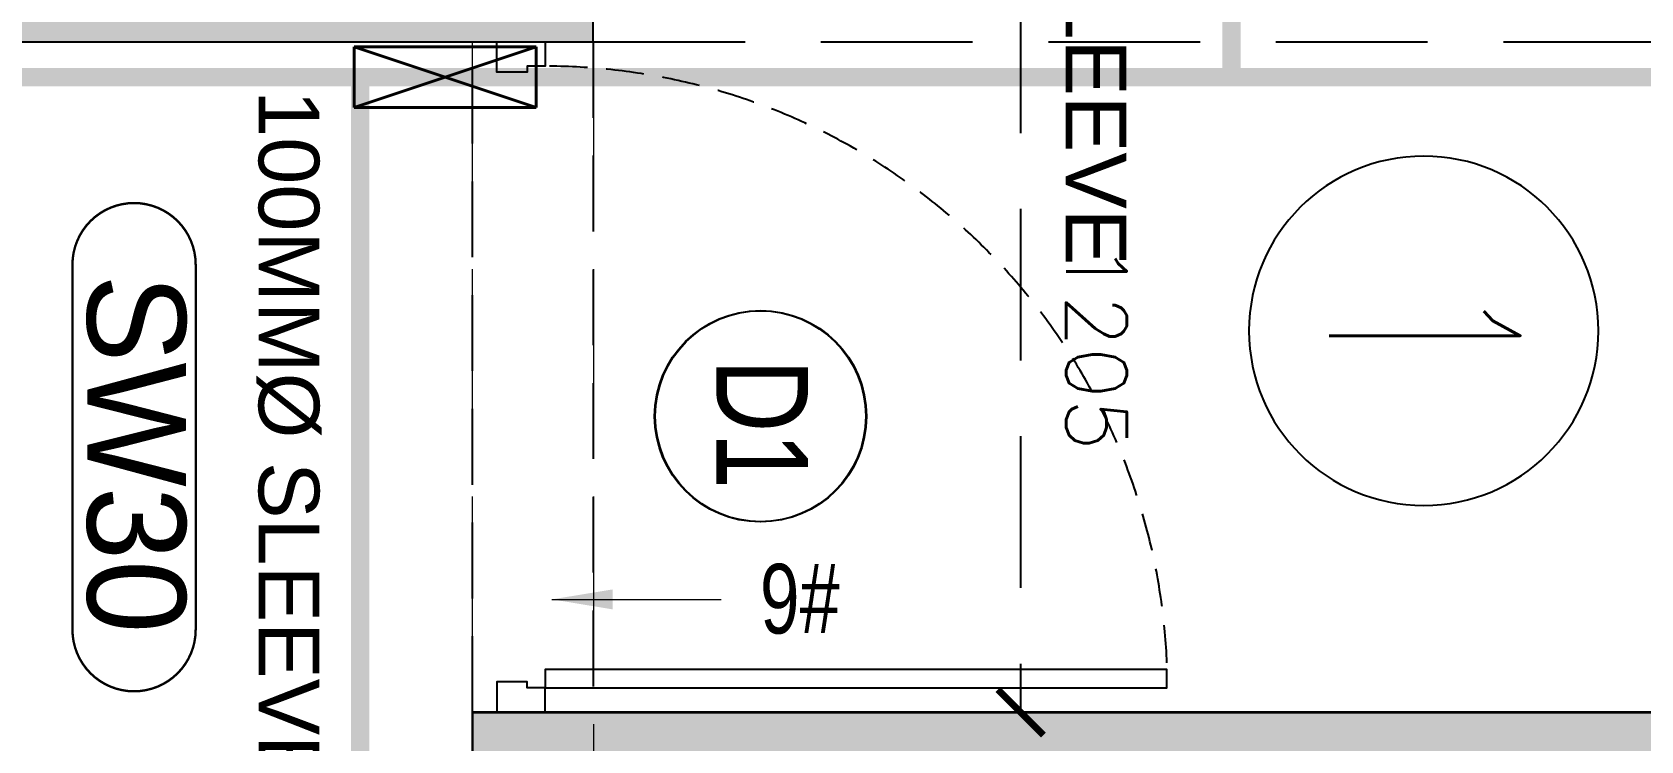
# Model space of a CAD drawing. Header units: millimetres. Extents: x -414464 to 1686, y -90036 to 108605.
# Drawn here: x -104666 to -102014, y -66017 to -64849 of the extents above; entities that cross this region are included whole.
import ezdxf
from ezdxf.enums import TextEntityAlignment as Align

# ---------------------------------------------------------------- set-up
doc = ezdxf.new("R2010")
doc.units = ezdxf.units.MM
doc.header["$LTSCALE"] = 1000
doc.header["$MEASUREMENT"] = 0
for name, pattern in [('$1$AUDIT_D_120904163729-0', [0]), ('$36$HIDDEN', [0.375, 0.25, -0.125]), ('2BHK-A - BACK$1$AUDIT_D_120904163729-0', [0]), ('2BHK-A - BACK$1$HIDDEN', [0.375, 0.25, -0.125]), ('AUDIT_D_120904163729-0', [0]), ('T8(T9 IS SIMILAR) - DIMENSION & TEXTING$1$( Hidden )', [0.375, 0.25, -0.125]), ('T8(T9 IS SIMILAR) - DIMENSION & TEXTING$1$AUDIT_D_120904163729-0', [0]), ('T8(T9 IS SIMILAR) - DIMENSION & TEXTING$1$CENTER2', [1.125, 0.75, -0.125, 0.125, -0.125]), ('T8(T9 IS SIMILAR) - DIMENSION & TEXTING$1$HIDDEN', [0.375, 0.25, -0.125]), ('T8(T9 IS SIMILAR)$1$$0$HIDDEN', [0.375, 0.25, -0.125]), ('T8(T9 IS SIMILAR)$1$HIDDEN', [0.375, 0.25, -0.125])]:
    doc.linetypes.add(name, pattern=pattern)
doc.layers.get('0').update_dxf_attribs({"linetype": 'AUDIT_D_120904163729-0'})
for name, color, linetype in [('$0$A-HATCH -160', 251, '$1$AUDIT_D_120904163729-0'), ('$21$A-DIMENSIONS', 2, '$36$HIDDEN'), ('2BHK-A - BACK$1$A-DOOR-FULL', 2, 'Continuous'), ('2BHK-A - BACK$1$A-HATCH -160', 251, '2BHK-A - BACK$1$AUDIT_D_120904163729-0'), ('2BHK-A - BACK$1$a-window-no', 125, 'Continuous'), ('2BHK-A - BACK$1$CUT-OUT', 49, 'Continuous'), ('a-rcc', 3, 'Continuous'), ('T8 - TYPICAL FLOOR CORE$1$A-FLAT NOS.', 7, 'Continuous'), ('T8 - TYPICAL FLOOR CORE$1$A-RSP DOOR NO', 4, 'Continuous'), ('T8(T9 IS SIMILAR) - DIMENSION & TEXTING$1$A-DIMENSIONS', 2, 'T8(T9 IS SIMILAR) - DIMENSION & TEXTING$1$HIDDEN'), ('T8(T9 IS SIMILAR) - DIMENSION & TEXTING$1$A-FIRE FIGHTING', 7, 'T8(T9 IS SIMILAR) - DIMENSION & TEXTING$1$AUDIT_D_120904163729-0'), ('T8(T9 IS SIMILAR) - DIMENSION & TEXTING$1$a-window-no', 125, 'Continuous'), ('T8(T9 IS SIMILAR)$1$$6$a-beam 2', 50, 'Continuous'), ('T8(T9 IS SIMILAR)$1$S-BEAM', 20, 'T8(T9 IS SIMILAR)$1$$0$HIDDEN'), ('T8_REFUGE COLUMNS$1$A-RCC COLS', 3, 'Continuous'), ('T8_TYPICAL COLUMNS$1$A-RCC COLS', 3, 'Continuous')]:
    doc.layers.add(name, color=color, linetype=linetype)
for name, color, linetype, lineweight in [('2BHK-A - BACK$1$A-WALL- 160', 6, 'Continuous', 30), ('T8(T9 IS SIMILAR) - DIMENSION & TEXTING$1$R0-18-10-2014-T1-1st Podium Floor Plan$0$Text', 2, 'Continuous', 0), ('T8(T9 IS SIMILAR) - DIMENSION & TEXTING$1$U-IPD-WS-FIRE', 1, 'Continuous', 40), ('T8(T9 IS SIMILAR) - DIMENSION & TEXTING$1$U-IPD-WS-TEXT', 7, 'Continuous', 0), ('T8(T9 IS SIMILAR)$1$D&W', 8, 'Continuous', 25), ('T8(T9 IS SIMILAR)$1$SCPL BEAM', 191, 'T8(T9 IS SIMILAR)$1$$0$HIDDEN', 13), ('T8_REFUGE COLUMNS$1$A-COLUMN NO size reduce', 81, 'Continuous', 25)]:
    doc.layers.add(name, color=color, linetype=linetype, lineweight=lineweight)
doc.layers.add('T8(T9 IS SIMILAR) - DIMENSION & TEXTING$1$U-IPD-SP-SLEV-100', color=7, linetype='T8(T9 IS SIMILAR) - DIMENSION & TEXTING$1$CENTER2', lineweight=40, true_color=0xdc3709)
doc.layers.add('T8_REFUGE COLUMNS$1$COL-HATCH', color=7, linetype='Continuous', lineweight=25, true_color=0xa3a3a3)
doc.styles.add('2BHK-A - BACK$1$LODHA STANDERD', font='sanss___.ttf')
doc.styles.add('T8 - TYPICAL FLOOR CORE$1$DIM150', font='SIMPLEX.shx', dxfattribs={"width": 0.6})
doc.styles.add('T8(T9 IS SIMILAR) - DIMENSION & TEXTING$1$arial', font='sanss___.ttf')
doc.styles.add('T8(T9 IS SIMILAR) - DIMENSION & TEXTING$1$ARIAL ARROW', font='swisscl.ttf')
doc.styles.add('T8(T9 IS SIMILAR) - DIMENSION & TEXTING$1$LODHA STANDERD', font='sanss___.ttf')
doc.styles.add('T8(T9 IS SIMILAR) - DIMENSION & TEXTING$1$Romans 1', font='romans.shx', dxfattribs={"height": 100})
doc.styles.add('T8(T9 IS SIMILAR) - DIMENSION & TEXTING$1$Tahoma', font='tahoma.ttf')
doc.styles.add('T8_REFUGE COLUMNS$1$STANDARD', font='GOTHIC.TTF')
doc.dimstyles.new('T8(T9 IS SIMILAR) - DIMENSION & TEXTING$1$ALPINE S', dxfattribs={"dimscale": 0, "dimtxt": 100, "dimasz": 75, "dimexe": 0, "dimexo": 0, "dimgap": 75, "dimtad": 1, "dimdec": 0, "dimzin": 0, "dimdsep": 46, "dimtxsty": 'T8(T9 IS SIMILAR) - DIMENSION & TEXTING$1$Romans 1', "dimblk": 'T8(T9 IS SIMILAR) - DIMENSION & TEXTING$1$_ArchTick', "dimcen": 0.09, "dimclrd": 256, "dimclre": 256, "dimclrt": 7, "dimadec": 0, "dimazin": 0, "dimtfac": 1, "dimtdec": 0, "dimtofl": 0, "dimtmove": 1, "dimatfit": 0, "dimldrblk": 'T8(T9 IS SIMILAR) - DIMENSION & TEXTING$1$_Open90', "dimfxl": 1, "dimtolj": 1, "dimtzin": 0, "dimarcsym": 0})
doc.dimstyles.new('T8(T9 IS SIMILAR) - DIMENSION & TEXTING$1$SAMATA STD', dxfattribs={"dimtxt": 100, "dimasz": 50, "dimexe": 50, "dimexo": 50, "dimgap": 10, "dimtad": 0, "dimdec": 0, "dimrnd": 5, "dimzin": 0, "dimdsep": 46, "dimtxsty": 'T8(T9 IS SIMILAR) - DIMENSION & TEXTING$1$Tahoma', "dimblk": 'T8(T9 IS SIMILAR) - DIMENSION & TEXTING$1$_Origin2', "dimcen": -50, "dimdle": 50, "dimclrd": 7, "dimclre": 7, "dimclrt": 7, "dimadec": 0, "dimazin": 0, "dimtfac": 1, "dimtdec": 0, "dimtmove": 1, "dimatfit": 3, "dimfxl": 150, "dimtfill": 1, "dimtolj": 1, "dimtzin": 0, "dimlwd": -1, "dimlwe": -1, "dimarcsym": 0})

# ---------------------------------------------------------------- blocks, each defined once
blk = doc.blocks.new('T8_REFUGE COLUMNS')
at = {"layer": 'T8_REFUGE COLUMNS$1$COL-HATCH', "linetype": 'ByBlock'}
h = blk.add_hatch(color=256, dxfattribs=at)
h.dxf.hatch_style = 1
h.paths.add_polyline_path([(1200042.1, -5713849.9), (1200042.1, -5710549.9), (1205092.1, -5710549.9), (1205092.1, -5712999.9), (1204842.1, -5712999.9), (1204842, -5710799.9), (1200292.1, -5710799.9), (1200292.1, -5713849.9)])
at = {"layer": 'T8_REFUGE COLUMNS$1$A-COLUMN NO size reduce', "linetype": 'ByBlock', "const_width": 3.9}
blk.add_lwpolyline([(1205459.3, -5711408.3, -1), (1205459.3, -5711205.1), (1206061.2, -5711205.1, -1), (1206061.2, -5711408.3)], format="xyb", close=True, dxfattribs=at)
at = {"layer": 'T8_REFUGE COLUMNS$1$A-RCC COLS', "linetype": 'ByBlock'}
blk.add_lwpolyline([(1204842.1, -5712999.9), (1205092.1, -5712999.9), (1205092.1, -5710549.9), (1204842.1, -5710549.9)], close=True, dxfattribs=at)
at = {"layer": 'T8_REFUGE COLUMNS$1$A-COLUMN NO size reduce', "linetype": 'ByBlock', "insert": (1205475.5, -5711221.3), "char_height": 162.5, "attachment_point": 1, "style": 'T8_REFUGE COLUMNS$1$STANDARD'}
blk.add_mtext_dynamic_manual_height_columns('SW30', width=444.685, gutter_width=500, heights=[0], dxfattribs=at)
blk = doc.blocks.new('T8_TYPICAL COLUMNS')
at = {"layer": 'T8_TYPICAL COLUMNS$1$A-RCC COLS', "linetype": 'ByBlock'}
blk.add_blockref('T8_REFUGE COLUMNS', (0, 0), dxfattribs=at)
blk = doc.blocks.new('*U2932')
for points in [[(-40, 0), (0, 0), (0, 30), (10, 30), (10, 80), (-40, 80)], [(1065, 0), (1025, 0), (1025, 30), (1015, 30), (1015, 80), (1065, 80)], [(0, 0), (0, -1025), (30, -1025), (30, 0)]]:
    blk.add_lwpolyline(points, close=True)
at = {"color": 0, "linetype": 'ByBlock', "ltscale": 0.25}
blk.add_arc((-1.5, 0.6), 1026.5, 272.373, 359.9653, dxfattribs=at)
blk = doc.blocks.new('2BHK-A - BACK$1$WINDOW TAG')
at = {"layer": '2BHK-A - BACK$1$a-window-no'}
blk.add_circle((0, 0), 174.1, dxfattribs=at)
at = {"layer": '2BHK-A - BACK$1$a-window-no', "style": '2BHK-A - BACK$1$LODHA STANDERD'}
blk.add_attdef('WINDOW', text='', height=150, dxfattribs=at).set_placement((11.3, 2.8), align=Align.MIDDLE_CENTER)
blk = doc.blocks.new('2BHK-A - BACK')
at = {"layer": '2BHK-A - BACK$1$A-HATCH -160', "linetype": 'ByBlock'}
h = blk.add_hatch(dxfattribs=at)
h.set_pattern_fill('HEX', color=256, scale=150)
h.set_pattern_definition([(9e-15, (-0.22, 0.45), (0, 32.47595264), [18.75, -37.5]), (120, (-0.22, 0.45), (-28.125, -16.23797632), [18.75, -37.5]), (60, (18.53, 0.45), (-28.125, 16.23797632), [18.75, -37.5])])
h.paths.add_polyline_path([(1206347.1, -5702324.3), (1206197.1, -5702324.3), (1206197.1, -5710748.8), (1206347.1, -5710748.8)])
at = {"layer": '2BHK-A - BACK$1$A-WALL- 160', "linetype": 'ByBlock'}
for p, q in [((1206197.1, -5702324.3), (1206197.1, -5710748.8)), ((1206347.1, -5702324.3), (1206347.1, -5710748.8))]:
    blk.add_line(p, q, dxfattribs=at)
blk.add_lwpolyline([(1206347.1, -5702324.3), (1206347.1, -5710748.8), (1206197.1, -5710748.8), (1206197.1, -5702324.3)], dxfattribs=at)
at = {"layer": '2BHK-A - BACK$1$CUT-OUT', "linetype": '2BHK-A - BACK$1$HIDDEN', "ltscale": 0.5}
blk.add_lwpolyline([(1205092.1, -5710748.8), (1205092.1, -5710549.9), (1206197.1, -5710549.9), (1206197.1, -5710748.8)], close=True, dxfattribs=at)
at = {"layer": '2BHK-A - BACK$1$A-DOOR-FULL', "linetype": '2BHK-A - BACK$1$HIDDEN', "rotation": 180}
blk.add_blockref('*U2932', (1206157.1, -5710628.8), dxfattribs=at)
at = {"layer": '2BHK-A - BACK$1$a-window-no'}
ref = blk.add_blockref('2BHK-A - BACK$1$WINDOW TAG', (1205709.2, -5710273.3), dxfattribs=at)
ref.add_attrib('WINDOW', 'D1', dxfattribs={"height": 150, "style": '2BHK-A - BACK$1$LODHA STANDERD', "width": 0.8}).set_placement((1205721.8, -5710270.5), align=Align.MIDDLE_CENTER)
blk = doc.blocks.new('T8 - TYPICAL FLOOR CORE$1$Door-Tag')
at = {"layer": 'T8 - TYPICAL FLOOR CORE$1$A-RSP DOOR NO'}
blk.add_circle((0, 0.0009), 0.16, dxfattribs=at)
at = {"layer": 'T8 - TYPICAL FLOOR CORE$1$A-RSP DOOR NO', "style": 'T8 - TYPICAL FLOOR CORE$1$DIM150', "width": 0.6}
blk.add_attdef('DOOR-NO', text='', height=0.16, dxfattribs=at).set_placement((258.6178, 64.0008), align=Align.MIDDLE_CENTER)
blk = doc.blocks.new('T8 - TYPICAL FLOOR CORE')
at = {"layer": 'T8 - TYPICAL FLOOR CORE$1$A-FLAT NOS.'}
ref = blk.add_blockref('T8 - TYPICAL FLOOR CORE$1$Door-Tag', (1205568.4, -5709178.9), dxfattribs=dict(at, xscale=-1800, yscale=1800, zscale=1800, rotation=180))
ref.add_attrib('DOOR-NO', '1', dxfattribs={"layer": 'T8 - TYPICAL FLOOR CORE$1$A-RSP DOOR NO', "height": 315, "style": 'T8 - TYPICAL FLOOR CORE$1$DIM150', "width": 0.6}).set_placement((1205568.4, -5709178.9), align=Align.MIDDLE_CENTER)
blk = doc.blocks.new('T8(T9 IS SIMILAR) - DIMENSION & TEXTING$1$WINDOW TAG')
at = {"layer": 'T8(T9 IS SIMILAR) - DIMENSION & TEXTING$1$a-window-no'}
blk.add_circle((0, 0), 174.1, dxfattribs=at)
at = {"layer": 'T8(T9 IS SIMILAR) - DIMENSION & TEXTING$1$a-window-no', "style": 'T8(T9 IS SIMILAR) - DIMENSION & TEXTING$1$LODHA STANDERD'}
blk.add_attdef('WINDOW', text='', height=150, dxfattribs=at).set_placement((11.3, 2.8), align=Align.MIDDLE_CENTER)
blk = doc.blocks.new('T8(T9 IS SIMILAR) - DIMENSION & TEXTING$1$_ArchTick')
at = {"color": 0, "linetype": 'ByBlock', "const_width": 0.15}
blk.add_lwpolyline([(-0.5, -0.5), (0.5, 0.5)], dxfattribs=at)
blk = doc.blocks.new('*D1552')
at = {"layer": 'T8(T9 IS SIMILAR) - DIMENSION & TEXTING$1$A-DIMENSIONS', "linetype": 'T8(T9 IS SIMILAR) - DIMENSION & TEXTING$1$HIDDEN', "lineweight": -2, "transparency": 16777216}
for p, q in [((1204992.3, -5709776), (1204992.3, -5709845)), ((1206197.3, -5709776), (1206197.3, -5709845))]:
    blk.add_line(p, q, dxfattribs=at)
at = {"layer": 'T8(T9 IS SIMILAR) - DIMENSION & TEXTING$1$A-DIMENSIONS', "lineweight": -2, "transparency": 16777216}
blk.add_line((1204992.3, -5709845), (1206197.3, -5709845), dxfattribs=at)
at = {"layer": 'T8(T9 IS SIMILAR) - DIMENSION & TEXTING$1$A-DIMENSIONS', "linetype": 'ByBlock', "lineweight": -2, "transparency": 16777216, "xscale": 75, "yscale": 75, "zscale": 75, "rotation": 180}
blk.add_blockref('T8(T9 IS SIMILAR) - DIMENSION & TEXTING$1$_ArchTick', (1204992.3, -5709845), dxfattribs=at)
at = {"layer": 'T8(T9 IS SIMILAR) - DIMENSION & TEXTING$1$A-DIMENSIONS', "linetype": 'ByBlock', "lineweight": -2, "transparency": 16777216, "xscale": 75, "yscale": 75, "zscale": 75}
blk.add_blockref('T8(T9 IS SIMILAR) - DIMENSION & TEXTING$1$_ArchTick', (1206197.3, -5709845), dxfattribs=at)
at = {"layer": 'T8(T9 IS SIMILAR) - DIMENSION & TEXTING$1$A-DIMENSIONS', "color": 7, "linetype": 'ByBlock', "transparency": 16777216, "insert": (1205594.8, -5709720), "char_height": 100, "attachment_point": 5, "style": 'T8(T9 IS SIMILAR) - DIMENSION & TEXTING$1$Romans 1'}
blk.add_mtext('\\A1;1205', dxfattribs=at)
blk = doc.blocks.new('T8(T9 IS SIMILAR) - DIMENSION & TEXTING$1$_Open90')
at = {"color": 0, "linetype": 'ByBlock', "lineweight": -2}
for p, q in [((-0.5, 0.5), (0, 0)), ((0, 0), (-1, 0)), ((0, 0), (-0.5, -0.5))]:
    blk.add_line(p, q, dxfattribs=at)
blk = doc.blocks.new('T8(T9 IS SIMILAR) - DIMENSION & TEXTING$1$A$C7A147FD6')
at = {"layer": 'T8(T9 IS SIMILAR) - DIMENSION & TEXTING$1$U-IPD-SP-SLEV-100', "ltscale": 0.5, "elevation": -1.3}
blk.add_lwpolyline([(-2252, 4730), (-2252, 4430), (-2352, 4430), (-2352, 4730), (-2252, 4730), (-2352, 4430), (-2252, 4430), (-2352, 4730)], dxfattribs=at)
at = {"layer": 'T8(T9 IS SIMILAR) - DIMENSION & TEXTING$1$U-IPD-WS-FIRE', "color": 220, "linetype": 'T8(T9 IS SIMILAR) - DIMENSION & TEXTING$1$( Hidden )', "ltscale": 2, "true_color": 0xf529da, "const_width": 30}
for points, elevation in [([(-7776.2, 12094.8), (-8038.3, 12094.8), (-8038.3, 10255), (-6390.9, 10255), (-6229.3, 10255), (-6229.3, 8762.3), (-6229.3, 7119.2), (-2302, 7119.2), (-2302, 1112.5)], -1.3), ([(-2869, 5876.7), (-2302, 5876.7)], 0.4)]:
    blk.add_lwpolyline(points, dxfattribs=dict(at, elevation=elevation))
at = {"layer": 'T8(T9 IS SIMILAR) - DIMENSION & TEXTING$1$U-IPD-WS-FIRE', "color": 9, "linetype": 'T8(T9 IS SIMILAR) - DIMENSION & TEXTING$1$( Hidden )', "ltscale": 2, "true_color": 0xafd9aa, "const_width": 30, "elevation": -1.3}
blk.add_lwpolyline([(5416.1, 12094.5), (5678.3, 12094.5), (5678.2, 10254.7), (4030.8, 10254.8), (3869.2, 10254.8), (3869.1, 8762.1), (3869.1, 7119), (-58.2, 7119.2), (-58.4, 4440), (-2302, 4440)], dxfattribs=at)
at = {"layer": 'T8(T9 IS SIMILAR) - DIMENSION & TEXTING$1$U-IPD-WS-TEXT', "char_height": 100, "attachment_point": 1, "rotation": 359.9999, "style": 'T8(T9 IS SIMILAR) - DIMENSION & TEXTING$1$arial'}
for s, insert in [('50MM%%C SLEEVE', (-3070.9, 5703, 2.3)), ('100MM%%C SLEEVE', (-2280.8, 4372.7, -1.5))]:
    blk.add_mtext_dynamic_manual_height_columns(s, width=1876.047, gutter_width=0.75, heights=[0], dxfattribs=dict(at, insert=insert))
blk = doc.blocks.new('T8(T9 IS SIMILAR) - DIMENSION & TEXTING$1$_Origin2')
at = {"color": 0, "linetype": 'ByBlock', "lineweight": -2}
blk.add_line((-0.5, 0), (-1, 0), dxfattribs=at)
for radius in [0.5, 0.25]:
    blk.add_circle((0, 0), radius, dxfattribs=at)
blk = doc.blocks.new('T8(T9 IS SIMILAR) - DIMENSION & TEXTING')
at = {"layer": 'T8(T9 IS SIMILAR) - DIMENSION & TEXTING$1$A-FIRE FIGHTING', "linetype": 'ByBlock'}
blk.add_blockref('T8(T9 IS SIMILAR) - DIMENSION & TEXTING$1$A$C7A147FD6', (1207452.3, -5715374), dxfattribs=at)
at = {"layer": 'T8(T9 IS SIMILAR) - DIMENSION & TEXTING$1$a-window-no'}
ref = blk.add_blockref('T8(T9 IS SIMILAR) - DIMENSION & TEXTING$1$WINDOW TAG', (1205709.3, -5710274.4), dxfattribs=at)
ref.add_attrib('WINDOW', 'D1', dxfattribs={"height": 150, "style": 'T8(T9 IS SIMILAR) - DIMENSION & TEXTING$1$LODHA STANDERD', "width": 0.8}).set_placement((1205722, -5710271.6), align=Align.MIDDLE_CENTER)
at = {"layer": 'T8(T9 IS SIMILAR) - DIMENSION & TEXTING$1$R0-18-10-2014-T1-1st Podium Floor Plan$0$Text', "insert": (1206067.4, -5710143.7), "char_height": 114.75, "width": 251.09, "attachment_point": 1, "rotation": 270, "style": 'T8(T9 IS SIMILAR) - DIMENSION & TEXTING$1$ARIAL ARROW'}
blk.add_mtext('#6', dxfattribs=at)
at = {"layer": 'T8(T9 IS SIMILAR) - DIMENSION & TEXTING$1$A-DIMENSIONS', "linetype": 'ByBlock'}
dim = blk.add_linear_dim(base=(1206197.3, -5709845), p1=(1204992.3, -5709776), p2=(1206197.3, -5709776), dimstyle='T8(T9 IS SIMILAR) - DIMENSION & TEXTING$1$ALPINE S', override={"dimscale": 1, "dimfxl": 5, "dimarcsym": 1}, dxfattribs=at)
dim.commit()
dim.dimension.update_dxf_attribs({"geometry": '*D1552', "text_midpoint": (1205594.8, -5709720)})
at = {"layer": 'T8(T9 IS SIMILAR) - DIMENSION & TEXTING$1$R0-18-10-2014-T1-1st Podium Floor Plan$0$Text'}
blk.add_leader([(1206011.2, -5710617.7, 0.7), (1206011.3, -5710367.6, 0.7), (1206011.2, -5710338.8, 0.7)], dimstyle='T8(T9 IS SIMILAR) - DIMENSION & TEXTING$1$SAMATA STD', override={"dimasz": 100, "dimclrd": 2, "dimfxlon": 1, "dimarcsym": 1}, dxfattribs=at)
blk = doc.blocks.new('T8(T9 IS SIMILAR)')
at = {"layer": 'T8(T9 IS SIMILAR)$1$D&W', "linetype": 'ByBlock'}
blk.add_blockref('2BHK-A - BACK', (0, 0), dxfattribs=at)
at = {"layer": 'T8(T9 IS SIMILAR)$1$D&W', "linetype": 'ByBlock', "xscale": -1}
blk.add_blockref('2BHK-A - BACK', (2412544.6, 0), dxfattribs=at)
at = {"layer": 'T8(T9 IS SIMILAR)$1$D&W', "linetype": 'ByBlock'}
blk.add_blockref('T8 - TYPICAL FLOOR CORE', (0, 0), dxfattribs=at)
blk.add_blockref('T8_TYPICAL COLUMNS', (0, 0), dxfattribs=at)
at = {"layer": 'T8(T9 IS SIMILAR)$1$$6$a-beam 2', "linetype": 'ByBlock'}
blk.add_blockref('T8(T9 IS SIMILAR) - DIMENSION & TEXTING', (0, 0), dxfattribs=at)
at = {"layer": 'T8(T9 IS SIMILAR)$1$S-BEAM'}
blk.add_line((1205091.8, -5710549.2), (1205091.9, -5708099.4, -0.8), dxfattribs=at)
at = {"layer": 'T8(T9 IS SIMILAR)$1$SCPL BEAM', "linetype": 'T8(T9 IS SIMILAR)$1$HIDDEN'}
for p, q in [((1205091.8, -5710549.2), (1207451.8, -5710549.2)), ((1205091.8, -5710749.2), (1207451.7, -5710749.2))]:
    blk.add_line(p, q, dxfattribs=at)
blk = doc.blocks.new('A$C48506478')
at = {"layer": '$21$A-DIMENSIONS', "linetype": 'ByBlock'}
blk.add_blockref('T8(T9 IS SIMILAR)', (-1195542.6, 5727884.6), dxfattribs=at)
at = {"layer": '$0$A-HATCH -160', "linetype": 'ByBlock'}
blk.add_blockref('T8(T9 IS SIMILAR) - DIMENSION & TEXTING', (-1195542.6, 5727884.6), dxfattribs=at)

msp = doc.modelspace()

# ---------------------------------------------------------------- block references
at = {"layer": 'a-rcc', "linetype": 'ByBlock', "rotation": 270}
msp.add_blockref('A$C48506478', (-121076, -55315.3, 0), dxfattribs=at)

doc.saveas('drawing.dxf')
